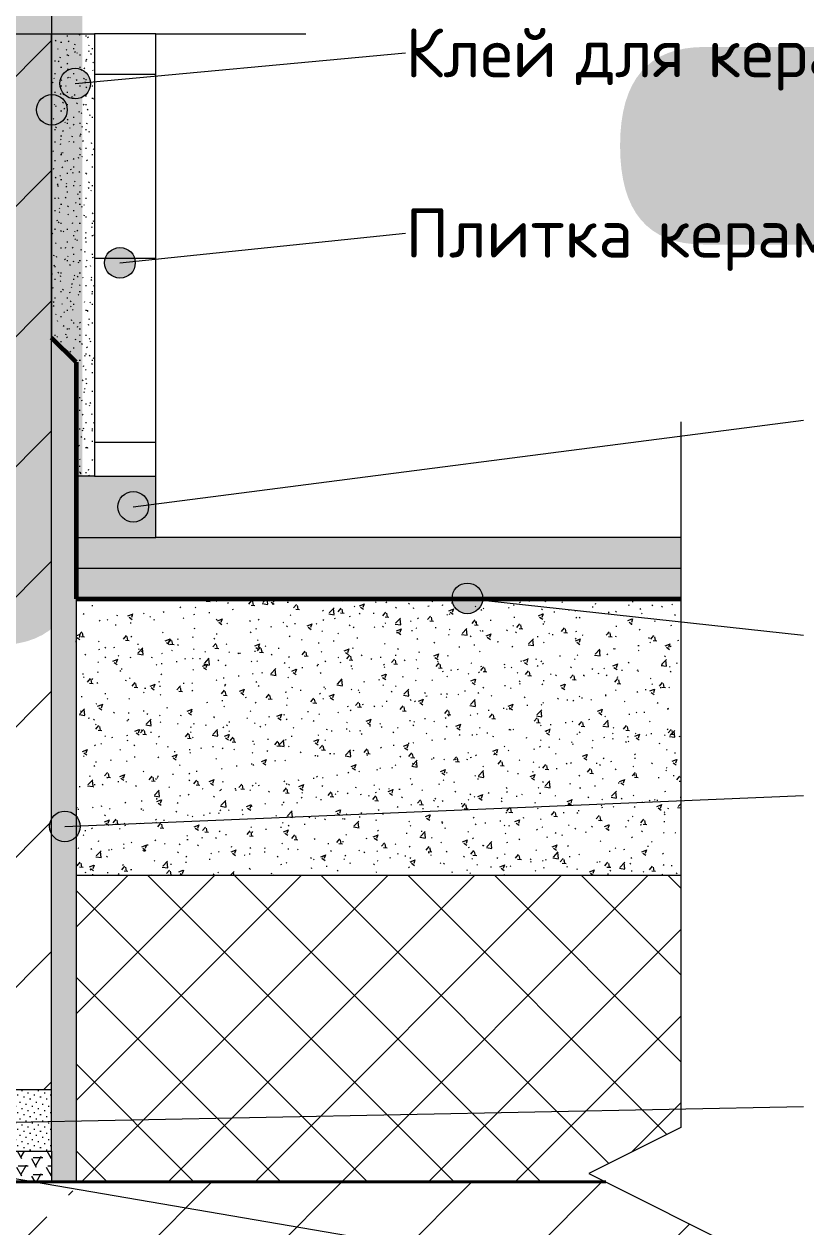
# Model space of a CAD drawing. Header units: millimetres. Extents: x -68946 to 288321, y -402657 to 324925.
# Drawn here: x 277281.7 to 277409.3, y 266115.3 to 266311.4 of the extents above; entities that cross this region are included whole.
import ezdxf

# ---------------------------------------------------------------- set-up
doc = ezdxf.new("R2010")
doc.units = ezdxf.units.MM
doc.layers.get('Defpoints').update_dxf_attribs({"color": 250})
for name, color, linetype, lineweight in [('A-____-____-DIMS', 250, 'Continuous', 9), ('A-DETL-____-OTLN', 250, 'Continuous', 5), ('A-DETL-GENF-OTLN', 250, 'Continuous', 5), ('G-____-____-TEXT', 250, 'Continuous', 9)]:
    doc.layers.add(name, color=color, linetype=linetype, lineweight=lineweight)
doc.styles.add('ISOCPEUR_5', font='isocpeur.ttf', dxfattribs={"height": 8})
doc.styles.get("Standard").update_dxf_attribs({"font": 'ГОСТ тип А.ttf'})
doc.dimstyles.new('А3', dxfattribs={"dimtxt": 333, "dimasz": 222, "dimexe": 222, "dimexo": 111, "dimgap": 111, "dimtad": 1, "dimtoh": 1, "dimdec": 0, "dimrnd": 0.0015, "dimzin": 0, "dimdsep": 46, "dimtxsty": 'Standard', "dimblk": 'OBLIQUE', "dimcen": 0, "dimclrd": 7, "dimclre": 7, "dimclrt": 7, "dimadec": 0, "dimazin": 0, "dimtfac": 1, "dimtdec": 0, "dimtofl": 0, "dimtmove": 0, "dimatfit": 3, "dimfxl": 1, "dimtolj": 1, "dimtzin": 0, "dimarcsym": 0})
pattern_1 = [(0, (274455.008, 263259.632), (0, 19.05), [0.16764, -18.882]), (0, (274455.345, 263261.316), (0, 19.05), [0.16764, -18.882]), (0, (274454.67, 263260.643), (0, 19.05), [0.16764, -18.882]), (0, (274453.998, 263259.97), (0, 19.05), [0.16764, -18.882]), (0, (274455.008, 263262.327), (0, 19.05), [0.16764, -18.882]), (0, (274454.334, 263261.653), (0, 19.05), [0.16764, -18.882]), (0, (274453.66, 263260.98), (0, 19.05), [0.16764, -18.882]), (0, (274452.987, 263260.306), (0, 19.05), [0.16764, -18.882]), (0, (274452.314, 263259.632), (0, 19.05), [0.16764, -18.882]), (0, (274455.345, 263264.01), (0, 19.05), [0.16764, -18.882]), (0, (274454.67, 263263.337), (0, 19.05), [0.16764, -18.882]), (0, (274453.998, 263262.663), (0, 19.05), [0.16764, -18.882]), (0, (274453.324, 263261.99), (0, 19.05), [0.16764, -18.882]), (0, (274452.65, 263261.316), (0, 19.05), [0.16764, -18.882]), (0, (274451.977, 263260.643), (0, 19.05), [0.16764, -18.882]), (0, (274451.303, 263259.97), (0, 19.05), [0.16764, -18.882]), (0, (274455.008, 263265.021), (0, 19.05), [0.16764, -18.882]), (0, (274454.334, 263264.347), (0, 19.05), [0.16764, -18.882]), (0, (274453.66, 263263.674), (0, 19.05), [0.16764, -18.882]), (0, (274452.987, 263263), (0, 19.05), [0.16764, -18.882]), (0, (274452.314, 263262.327), (0, 19.05), [0.16764, -18.882]), (0, (274451.64, 263261.653), (0, 19.05), [0.16764, -18.882]), (0, (274450.967, 263260.98), (0, 19.05), [0.16764, -18.882]), (0, (274450.293, 263260.306), (0, 19.05), [0.16764, -18.882]), (0, (274449.62, 263259.632), (0, 19.05), [0.16764, -18.882]), (0, (274455.345, 263266.704), (0, 19.05), [0.16764, -18.882]), (0, (274454.67, 263266.031), (0, 19.05), [0.16764, -18.882]), (0, (274453.998, 263265.357), (0, 19.05), [0.16764, -18.882]), (0, (274453.324, 263264.684), (0, 19.05), [0.16764, -18.882]), (0, (274452.65, 263264.01), (0, 19.05), [0.16764, -18.882]), (0, (274451.977, 263263.337), (0, 19.05), [0.16764, -18.882]), (0, (274451.303, 263262.663), (0, 19.05), [0.16764, -18.882]), (0, (274450.63, 263261.99), (0, 19.05), [0.16764, -18.882]), (0, (274449.956, 263261.316), (0, 19.05), [0.16764, -18.882]), (0, (274449.283, 263260.643), (0, 19.05), [0.16764, -18.882]), (0, (274448.609, 263259.97), (0, 19.05), [0.16764, -18.882]), (0, (274455.008, 263267.715), (0, 19.05), [0.16764, -18.882]), (0, (274454.334, 263267.041), (0, 19.05), [0.16764, -18.882]), (0, (274453.66, 263266.368), (0, 19.05), [0.16764, -18.882]), (0, (274452.987, 263265.694), (0, 19.05), [0.16764, -18.882]), (0, (274452.314, 263265.021), (0, 19.05), [0.16764, -18.882]), (0, (274451.64, 263264.347), (0, 19.05), [0.16764, -18.882]), (0, (274450.967, 263263.674), (0, 19.05), [0.16764, -18.882]), (0, (274450.293, 263263), (0, 19.05), [0.16764, -18.882]), (0, (274449.62, 263262.327), (0, 19.05), [0.16764, -18.882]), (0, (274448.946, 263261.653), (0, 19.05), [0.16764, -18.882]), (0, (274448.273, 263260.98), (0, 19.05), [0.16764, -18.882]), (0, (274447.599, 263260.306), (0, 19.05), [0.16764, -18.882]), (0, (274446.926, 263259.632), (0, 19.05), [0.16764, -18.882]), (0, (274455.345, 263269.398), (0, 19.05), [0.16764, -18.882]), (0, (274454.67, 263268.725), (0, 19.05), [0.16764, -18.882]), (0, (274453.998, 263268.051), (0, 19.05), [0.16764, -18.882]), (0, (274453.324, 263267.378), (0, 19.05), [0.16764, -18.882]), (0, (274452.65, 263266.704), (0, 19.05), [0.16764, -18.882]), (0, (274451.977, 263266.031), (0, 19.05), [0.16764, -18.882]), (0, (274451.303, 263265.357), (0, 19.05), [0.16764, -18.882]), (0, (274450.63, 263264.684), (0, 19.05), [0.16764, -18.882]), (0, (274449.956, 263264.01), (0, 19.05), [0.16764, -18.882]), (0, (274449.283, 263263.337), (0, 19.05), [0.16764, -18.882]), (0, (274448.609, 263262.663), (0, 19.05), [0.16764, -18.882]), (0, (274447.936, 263261.99), (0, 19.05), [0.16764, -18.882]), (0, (274447.262, 263261.316), (0, 19.05), [0.16764, -18.882]), (0, (274446.589, 263260.643), (0, 19.05), [0.16764, -18.882]), (0, (274445.915, 263259.97), (0, 19.05), [0.16764, -18.882]), (0, (274455.008, 263270.41), (0, 19.05), [0.16764, -18.882]), (0, (274454.334, 263269.735), (0, 19.05), [0.16764, -18.882]), (0, (274453.66, 263269.062), (0, 19.05), [0.16764, -18.882]), (0, (274452.987, 263268.388), (0, 19.05), [0.16764, -18.882]), (0, (274452.314, 263267.715), (0, 19.05), [0.16764, -18.882]), (0, (274451.64, 263267.041), (0, 19.05), [0.16764, -18.882]), (0, (274450.967, 263266.368), (0, 19.05), [0.16764, -18.882]), (0, (274450.293, 263265.694), (0, 19.05), [0.16764, -18.882]), (0, (274449.62, 263265.021), (0, 19.05), [0.16764, -18.882]), (0, (274448.946, 263264.347), (0, 19.05), [0.16764, -18.882]), (0, (274448.273, 263263.674), (0, 19.05), [0.16764, -18.882]), (0, (274447.599, 263263), (0, 19.05), [0.16764, -18.882]), (0, (274446.926, 263262.327), (0, 19.05), [0.16764, -18.882]), (0, (274446.252, 263261.653), (0, 19.05), [0.16764, -18.882]), (0, (274445.579, 263260.98), (0, 19.05), [0.16764, -18.882]), (0, (274444.905, 263260.306), (0, 19.05), [0.16764, -18.882]), (0, (274444.23, 263259.632), (0, 19.05), [0.16764, -18.882]), (0, (274455.345, 263272.093), (0, 19.05), [0.16764, -18.882]), (0, (274454.67, 263271.42), (0, 19.05), [0.16764, -18.882]), (0, (274453.998, 263270.745), (0, 19.05), [0.16764, -18.882]), (0, (274453.324, 263270.072), (0, 19.05), [0.16764, -18.882]), (0, (274452.65, 263269.398), (0, 19.05), [0.16764, -18.882]), (0, (274451.977, 263268.725), (0, 19.05), [0.16764, -18.882]), (0, (274451.303, 263268.051), (0, 19.05), [0.16764, -18.882]), (0, (274450.63, 263267.378), (0, 19.05), [0.16764, -18.882]), (0, (274449.956, 263266.704), (0, 19.05), [0.16764, -18.882]), (0, (274449.283, 263266.031), (0, 19.05), [0.16764, -18.882]), (0, (274448.609, 263265.357), (0, 19.05), [0.16764, -18.882]), (0, (274447.936, 263264.684), (0, 19.05), [0.16764, -18.882]), (0, (274447.262, 263264.01), (0, 19.05), [0.16764, -18.882]), (0, (274446.589, 263263.337), (0, 19.05), [0.16764, -18.882]), (0, (274445.915, 263262.663), (0, 19.05), [0.16764, -18.882]), (0, (274445.242, 263261.99), (0, 19.05), [0.16764, -18.882]), (0, (274444.568, 263261.316), (0, 19.05), [0.16764, -18.882]), (0, (274443.895, 263260.643), (0, 19.05), [0.16764, -18.882]), (0, (274443.22, 263259.97), (0, 19.05), [0.16764, -18.882]), (0, (274455.008, 263273.103), (0, 19.05), [0.16764, -18.882]), (0, (274454.334, 263272.43), (0, 19.05), [0.16764, -18.882]), (0, (274453.66, 263271.756), (0, 19.05), [0.16764, -18.882]), (0, (274452.987, 263271.082), (0, 19.05), [0.16764, -18.882]), (0, (274452.314, 263270.41), (0, 19.05), [0.16764, -18.882]), (0, (274451.64, 263269.735), (0, 19.05), [0.16764, -18.882]), (0, (274450.967, 263269.062), (0, 19.05), [0.16764, -18.882]), (0, (274450.293, 263268.388), (0, 19.05), [0.16764, -18.882]), (0, (274449.62, 263267.715), (0, 19.05), [0.16764, -18.882]), (0, (274448.946, 263267.041), (0, 19.05), [0.16764, -18.882]), (0, (274448.273, 263266.368), (0, 19.05), [0.16764, -18.882]), (0, (274447.599, 263265.694), (0, 19.05), [0.16764, -18.882]), (0, (274446.926, 263265.021), (0, 19.05), [0.16764, -18.882]), (0, (274446.252, 263264.347), (0, 19.05), [0.16764, -18.882]), (0, (274445.579, 263263.674), (0, 19.05), [0.16764, -18.882]), (0, (274444.905, 263263), (0, 19.05), [0.16764, -18.882]), (0, (274444.23, 263262.327), (0, 19.05), [0.16764, -18.882]), (0, (274443.558, 263261.653), (0, 19.05), [0.16764, -18.882]), (0, (274442.884, 263260.98), (0, 19.05), [0.16764, -18.882]), (0, (274442.21, 263260.306), (0, 19.05), [0.16764, -18.882]), (0, (274441.537, 263259.632), (0, 19.05), [0.16764, -18.882]), (0, (274455.345, 263274.787), (0, 19.05), [0.16764, -18.882]), (0, (274454.67, 263274.113), (0, 19.05), [0.16764, -18.882]), (0, (274453.998, 263273.44), (0, 19.05), [0.16764, -18.882]), (0, (274453.324, 263272.766), (0, 19.05), [0.16764, -18.882]), (0, (274452.65, 263272.093), (0, 19.05), [0.16764, -18.882]), (0, (274451.977, 263271.42), (0, 19.05), [0.16764, -18.882]), (0, (274451.303, 263270.745), (0, 19.05), [0.16764, -18.882]), (0, (274450.63, 263270.072), (0, 19.05), [0.16764, -18.882]), (0, (274449.956, 263269.398), (0, 19.05), [0.16764, -18.882]), (0, (274449.283, 263268.725), (0, 19.05), [0.16764, -18.882]), (0, (274448.609, 263268.051), (0, 19.05), [0.16764, -18.882]), (0, (274447.936, 263267.378), (0, 19.05), [0.16764, -18.882]), (0, (274447.262, 263266.704), (0, 19.05), [0.16764, -18.882]), (0, (274446.589, 263266.031), (0, 19.05), [0.16764, -18.882]), (0, (274445.915, 263265.357), (0, 19.05), [0.16764, -18.882]), (0, (274445.242, 263264.684), (0, 19.05), [0.16764, -18.882]), (0, (274444.568, 263264.01), (0, 19.05), [0.16764, -18.882]), (0, (274443.895, 263263.337), (0, 19.05), [0.16764, -18.882]), (0, (274443.22, 263262.663), (0, 19.05), [0.16764, -18.882]), (0, (274442.548, 263261.99), (0, 19.05), [0.16764, -18.882]), (0, (274441.874, 263261.316), (0, 19.05), [0.16764, -18.882]), (0, (274441.2, 263260.643), (0, 19.05), [0.16764, -18.882]), (0, (274440.527, 263259.97), (0, 19.05), [0.16764, -18.882]), (0, (274455.008, 263275.797), (0, 19.05), [0.16764, -18.882]), (0, (274454.334, 263275.123), (0, 19.05), [0.16764, -18.882]), (0, (274453.66, 263274.45), (0, 19.05), [0.16764, -18.882]), (0, (274452.987, 263273.776), (0, 19.05), [0.16764, -18.882]), (0, (274452.314, 263273.103), (0, 19.05), [0.16764, -18.882]), (0, (274451.64, 263272.43), (0, 19.05), [0.16764, -18.882]), (0, (274450.967, 263271.756), (0, 19.05), [0.16764, -18.882]), (0, (274450.293, 263271.082), (0, 19.05), [0.16764, -18.882]), (0, (274449.62, 263270.41), (0, 19.05), [0.16764, -18.882]), (0, (274448.946, 263269.735), (0, 19.05), [0.16764, -18.882]), (0, (274448.273, 263269.062), (0, 19.05), [0.16764, -18.882]), (0, (274447.599, 263268.388), (0, 19.05), [0.16764, -18.882]), (0, (274446.926, 263267.715), (0, 19.05), [0.16764, -18.882]), (0, (274446.252, 263267.041), (0, 19.05), [0.16764, -18.882]), (0, (274445.579, 263266.368), (0, 19.05), [0.16764, -18.882]), (0, (274444.905, 263265.694), (0, 19.05), [0.16764, -18.882]), (0, (274444.23, 263265.021), (0, 19.05), [0.16764, -18.882]), (0, (274443.558, 263264.347), (0, 19.05), [0.16764, -18.882]), (0, (274442.884, 263263.674), (0, 19.05), [0.16764, -18.882]), (0, (274442.21, 263263), (0, 19.05), [0.16764, -18.882]), (0, (274441.537, 263262.327), (0, 19.05), [0.16764, -18.882]), (0, (274440.864, 263261.653), (0, 19.05), [0.16764, -18.882]), (0, (274440.19, 263260.98), (0, 19.05), [0.16764, -18.882]), (0, (274439.517, 263260.306), (0, 19.05), [0.16764, -18.882]), (0, (274438.843, 263259.632), (0, 19.05), [0.16764, -18.882]), (0, (274437.16, 263278.154), (0, 19.05), [0.16764, -18.882]), (0, (274436.486, 263277.481), (0, 19.05), [0.16764, -18.882]), (0, (274438.17, 263277.817), (0, 19.05), [0.16764, -18.882]), (0, (274437.496, 263277.144), (0, 19.05), [0.16764, -18.882]), (0, (274436.822, 263276.47), (0, 19.05), [0.16764, -18.882]), (0, (274439.854, 263278.154), (0, 19.05), [0.16764, -18.882]), (0, (274439.18, 263277.481), (0, 19.05), [0.16764, -18.882]), (0, (274438.507, 263276.807), (0, 19.05), [0.16764, -18.882]), (0, (274437.833, 263276.134), (0, 19.05), [0.16764, -18.882]), (0, (274437.16, 263275.46), (0, 19.05), [0.16764, -18.882]), (0, (274436.486, 263274.787), (0, 19.05), [0.16764, -18.882]), (0, (274440.864, 263277.817), (0, 19.05), [0.16764, -18.882]), (0, (274440.19, 263277.144), (0, 19.05), [0.16764, -18.882]), (0, (274439.517, 263276.47), (0, 19.05), [0.16764, -18.882]), (0, (274438.843, 263275.797), (0, 19.05), [0.16764, -18.882]), (0, (274438.17, 263275.123), (0, 19.05), [0.16764, -18.882]), (0, (274437.496, 263274.45), (0, 19.05), [0.16764, -18.882]), (0, (274436.822, 263273.776), (0, 19.05), [0.16764, -18.882]), (0, (274442.548, 263278.154), (0, 19.05), [0.16764, -18.882]), (0, (274441.874, 263277.481), (0, 19.05), [0.16764, -18.882]), (0, (274441.2, 263276.807), (0, 19.05), [0.16764, -18.882]), (0, (274440.527, 263276.134), (0, 19.05), [0.16764, -18.882]), (0, (274439.854, 263275.46), (0, 19.05), [0.16764, -18.882]), (0, (274439.18, 263274.787), (0, 19.05), [0.16764, -18.882]), (0, (274438.507, 263274.113), (0, 19.05), [0.16764, -18.882]), (0, (274437.833, 263273.44), (0, 19.05), [0.16764, -18.882]), (0, (274437.16, 263272.766), (0, 19.05), [0.16764, -18.882]), (0, (274443.558, 263277.817), (0, 19.05), [0.16764, -18.882]), (0, (274442.884, 263277.144), (0, 19.05), [0.16764, -18.882]), (0, (274442.21, 263276.47), (0, 19.05), [0.16764, -18.882]), (0, (274441.537, 263275.797), (0, 19.05), [0.16764, -18.882]), (0, (274440.864, 263275.123), (0, 19.05), [0.16764, -18.882]), (0, (274440.19, 263274.45), (0, 19.05), [0.16764, -18.882]), (0, (274439.517, 263273.776), (0, 19.05), [0.16764, -18.882]), (0, (274438.843, 263273.103), (0, 19.05), [0.16764, -18.882]), (0, (274438.17, 263272.43), (0, 19.05), [0.16764, -18.882]), (0, (274437.496, 263271.756), (0, 19.05), [0.16764, -18.882]), (0, (274436.822, 263271.082), (0, 19.05), [0.16764, -18.882]), (0, (274445.242, 263278.154), (0, 19.05), [0.16764, -18.882]), (0, (274444.568, 263277.481), (0, 19.05), [0.16764, -18.882]), (0, (274443.895, 263276.807), (0, 19.05), [0.16764, -18.882]), (0, (274443.22, 263276.134), (0, 19.05), [0.16764, -18.882]), (0, (274442.548, 263275.46), (0, 19.05), [0.16764, -18.882]), (0, (274441.874, 263274.787), (0, 19.05), [0.16764, -18.882]), (0, (274441.2, 263274.113), (0, 19.05), [0.16764, -18.882]), (0, (274440.527, 263273.44), (0, 19.05), [0.16764, -18.882]), (0, (274439.854, 263272.766), (0, 19.05), [0.16764, -18.882]), (0, (274439.18, 263272.093), (0, 19.05), [0.16764, -18.882]), (0, (274438.507, 263271.42), (0, 19.05), [0.16764, -18.882]), (0, (274437.833, 263270.745), (0, 19.05), [0.16764, -18.882]), (0, (274437.16, 263270.072), (0, 19.05), [0.16764, -18.882]), (0, (274436.486, 263269.398), (0, 19.05), [0.16764, -18.882]), (0, (274446.252, 263277.817), (0, 19.05), [0.16764, -18.882]), (0, (274445.579, 263277.144), (0, 19.05), [0.16764, -18.882]), (0, (274444.905, 263276.47), (0, 19.05), [0.16764, -18.882]), (0, (274444.23, 263275.797), (0, 19.05), [0.16764, -18.882]), (0, (274443.558, 263275.123), (0, 19.05), [0.16764, -18.882]), (0, (274442.884, 263274.45), (0, 19.05), [0.16764, -18.882]), (0, (274442.21, 263273.776), (0, 19.05), [0.16764, -18.882]), (0, (274441.537, 263273.103), (0, 19.05), [0.16764, -18.882]), (0, (274440.864, 263272.43), (0, 19.05), [0.16764, -18.882]), (0, (274440.19, 263271.756), (0, 19.05), [0.16764, -18.882]), (0, (274439.517, 263271.082), (0, 19.05), [0.16764, -18.882]), (0, (274438.843, 263270.41), (0, 19.05), [0.16764, -18.882]), (0, (274438.17, 263269.735), (0, 19.05), [0.16764, -18.882]), (0, (274437.496, 263269.062), (0, 19.05), [0.16764, -18.882]), (0, (274436.822, 263268.388), (0, 19.05), [0.16764, -18.882]), (0, (274447.936, 263278.154), (0, 19.05), [0.16764, -18.882]), (0, (274447.262, 263277.481), (0, 19.05), [0.16764, -18.882]), (0, (274446.589, 263276.807), (0, 19.05), [0.16764, -18.882]), (0, (274445.915, 263276.134), (0, 19.05), [0.16764, -18.882]), (0, (274445.242, 263275.46), (0, 19.05), [0.16764, -18.882]), (0, (274444.568, 263274.787), (0, 19.05), [0.16764, -18.882]), (0, (274443.895, 263274.113), (0, 19.05), [0.16764, -18.882]), (0, (274443.22, 263273.44), (0, 19.05), [0.16764, -18.882]), (0, (274442.548, 263272.766), (0, 19.05), [0.16764, -18.882]), (0, (274441.874, 263272.093), (0, 19.05), [0.16764, -18.882]), (0, (274441.2, 263271.42), (0, 19.05), [0.16764, -18.882]), (0, (274440.527, 263270.745), (0, 19.05), [0.16764, -18.882]), (0, (274439.854, 263270.072), (0, 19.05), [0.16764, -18.882]), (0, (274439.18, 263269.398), (0, 19.05), [0.16764, -18.882]), (0, (274438.507, 263268.725), (0, 19.05), [0.16764, -18.882]), (0, (274437.833, 263268.051), (0, 19.05), [0.16764, -18.882]), (0, (274437.16, 263267.378), (0, 19.05), [0.16764, -18.882]), (0, (274436.486, 263266.704), (0, 19.05), [0.16764, -18.882]), (0, (274448.946, 263277.817), (0, 19.05), [0.16764, -18.882]), (0, (274448.273, 263277.144), (0, 19.05), [0.16764, -18.882]), (0, (274447.599, 263276.47), (0, 19.05), [0.16764, -18.882]), (0, (274446.926, 263275.797), (0, 19.05), [0.16764, -18.882]), (0, (274446.252, 263275.123), (0, 19.05), [0.16764, -18.882]), (0, (274445.579, 263274.45), (0, 19.05), [0.16764, -18.882]), (0, (274444.905, 263273.776), (0, 19.05), [0.16764, -18.882]), (0, (274444.23, 263273.103), (0, 19.05), [0.16764, -18.882]), (0, (274443.558, 263272.43), (0, 19.05), [0.16764, -18.882]), (0, (274442.884, 263271.756), (0, 19.05), [0.16764, -18.882]), (0, (274442.21, 263271.082), (0, 19.05), [0.16764, -18.882]), (0, (274441.537, 263270.41), (0, 19.05), [0.16764, -18.882]), (0, (274440.864, 263269.735), (0, 19.05), [0.16764, -18.882]), (0, (274440.19, 263269.062), (0, 19.05), [0.16764, -18.882]), (0, (274439.517, 263268.388), (0, 19.05), [0.16764, -18.882]), (0, (274438.843, 263267.715), (0, 19.05), [0.16764, -18.882]), (0, (274438.17, 263267.041), (0, 19.05), [0.16764, -18.882]), (0, (274437.496, 263266.368), (0, 19.05), [0.16764, -18.882]), (0, (274436.822, 263265.694), (0, 19.05), [0.16764, -18.882]), (0, (274450.63, 263278.154), (0, 19.05), [0.16764, -18.882]), (0, (274449.956, 263277.481), (0, 19.05), [0.16764, -18.882]), (0, (274449.283, 263276.807), (0, 19.05), [0.16764, -18.882]), (0, (274448.609, 263276.134), (0, 19.05), [0.16764, -18.882]), (0, (274447.936, 263275.46), (0, 19.05), [0.16764, -18.882]), (0, (274447.262, 263274.787), (0, 19.05), [0.16764, -18.882]), (0, (274446.589, 263274.113), (0, 19.05), [0.16764, -18.882]), (0, (274445.915, 263273.44), (0, 19.05), [0.16764, -18.882]), (0, (274445.242, 263272.766), (0, 19.05), [0.16764, -18.882]), (0, (274444.568, 263272.093), (0, 19.05), [0.16764, -18.882]), (0, (274443.895, 263271.42), (0, 19.05), [0.16764, -18.882]), (0, (274443.22, 263270.745), (0, 19.05), [0.16764, -18.882]), (0, (274442.548, 263270.072), (0, 19.05), [0.16764, -18.882]), (0, (274441.874, 263269.398), (0, 19.05), [0.16764, -18.882]), (0, (274441.2, 263268.725), (0, 19.05), [0.16764, -18.882]), (0, (274440.527, 263268.051), (0, 19.05), [0.16764, -18.882]), (0, (274439.854, 263267.378), (0, 19.05), [0.16764, -18.882]), (0, (274439.18, 263266.704), (0, 19.05), [0.16764, -18.882]), (0, (274438.507, 263266.031), (0, 19.05), [0.16764, -18.882]), (0, (274437.833, 263265.357), (0, 19.05), [0.16764, -18.882]), (0, (274437.16, 263264.684), (0, 19.05), [0.16764, -18.882]), (0, (274436.486, 263264.01), (0, 19.05), [0.16764, -18.882]), (0, (274451.64, 263277.817), (0, 19.05), [0.16764, -18.882]), (0, (274450.967, 263277.144), (0, 19.05), [0.16764, -18.882]), (0, (274450.293, 263276.47), (0, 19.05), [0.16764, -18.882]), (0, (274449.62, 263275.797), (0, 19.05), [0.16764, -18.882]), (0, (274448.946, 263275.123), (0, 19.05), [0.16764, -18.882]), (0, (274448.273, 263274.45), (0, 19.05), [0.16764, -18.882]), (0, (274447.599, 263273.776), (0, 19.05), [0.16764, -18.882]), (0, (274446.926, 263273.103), (0, 19.05), [0.16764, -18.882]), (0, (274446.252, 263272.43), (0, 19.05), [0.16764, -18.882]), (0, (274445.579, 263271.756), (0, 19.05), [0.16764, -18.882]), (0, (274444.905, 263271.082), (0, 19.05), [0.16764, -18.882]), (0, (274444.23, 263270.41), (0, 19.05), [0.16764, -18.882]), (0, (274443.558, 263269.735), (0, 19.05), [0.16764, -18.882]), (0, (274442.884, 263269.062), (0, 19.05), [0.16764, -18.882]), (0, (274442.21, 263268.388), (0, 19.05), [0.16764, -18.882]), (0, (274441.537, 263267.715), (0, 19.05), [0.16764, -18.882]), (0, (274440.864, 263267.041), (0, 19.05), [0.16764, -18.882]), (0, (274440.19, 263266.368), (0, 19.05), [0.16764, -18.882]), (0, (274439.517, 263265.694), (0, 19.05), [0.16764, -18.882]), (0, (274438.843, 263265.021), (0, 19.05), [0.16764, -18.882]), (0, (274438.17, 263264.347), (0, 19.05), [0.16764, -18.882]), (0, (274437.496, 263263.674), (0, 19.05), [0.16764, -18.882]), (0, (274436.822, 263263), (0, 19.05), [0.16764, -18.882]), (0, (274453.324, 263278.154), (0, 19.05), [0.16764, -18.882]), (0, (274452.65, 263277.481), (0, 19.05), [0.16764, -18.882]), (0, (274451.977, 263276.807), (0, 19.05), [0.16764, -18.882]), (0, (274451.303, 263276.134), (0, 19.05), [0.16764, -18.882]), (0, (274450.63, 263275.46), (0, 19.05), [0.16764, -18.882]), (0, (274449.956, 263274.787), (0, 19.05), [0.16764, -18.882]), (0, (274449.283, 263274.113), (0, 19.05), [0.16764, -18.882]), (0, (274448.609, 263273.44), (0, 19.05), [0.16764, -18.882]), (0, (274447.936, 263272.766), (0, 19.05), [0.16764, -18.882]), (0, (274447.262, 263272.093), (0, 19.05), [0.16764, -18.882]), (0, (274446.589, 263271.42), (0, 19.05), [0.16764, -18.882]), (0, (274445.915, 263270.745), (0, 19.05), [0.16764, -18.882]), (0, (274445.242, 263270.072), (0, 19.05), [0.16764, -18.882]), (0, (274444.568, 263269.398), (0, 19.05), [0.16764, -18.882]), (0, (274443.895, 263268.725), (0, 19.05), [0.16764, -18.882]), (0, (274443.22, 263268.051), (0, 19.05), [0.16764, -18.882]), (0, (274442.548, 263267.378), (0, 19.05), [0.16764, -18.882]), (0, (274441.874, 263266.704), (0, 19.05), [0.16764, -18.882]), (0, (274441.2, 263266.031), (0, 19.05), [0.16764, -18.882]), (0, (274440.527, 263265.357), (0, 19.05), [0.16764, -18.882]), (0, (274439.854, 263264.684), (0, 19.05), [0.16764, -18.882]), (0, (274439.18, 263264.01), (0, 19.05), [0.16764, -18.882]), (0, (274438.507, 263263.337), (0, 19.05), [0.16764, -18.882]), (0, (274437.833, 263262.663), (0, 19.05), [0.16764, -18.882]), (0, (274437.16, 263261.99), (0, 19.05), [0.16764, -18.882]), (0, (274436.486, 263261.316), (0, 19.05), [0.16764, -18.882]), (0, (274454.334, 263277.817), (0, 19.05), [0.16764, -18.882]), (0, (274453.66, 263277.144), (0, 19.05), [0.16764, -18.882]), (0, (274452.987, 263276.47), (0, 19.05), [0.16764, -18.882]), (0, (274452.314, 263275.797), (0, 19.05), [0.16764, -18.882]), (0, (274451.64, 263275.123), (0, 19.05), [0.16764, -18.882]), (0, (274450.967, 263274.45), (0, 19.05), [0.16764, -18.882]), (0, (274450.293, 263273.776), (0, 19.05), [0.16764, -18.882]), (0, (274449.62, 263273.103), (0, 19.05), [0.16764, -18.882]), (0, (274448.946, 263272.43), (0, 19.05), [0.16764, -18.882]), (0, (274448.273, 263271.756), (0, 19.05), [0.16764, -18.882]), (0, (274447.599, 263271.082), (0, 19.05), [0.16764, -18.882]), (0, (274446.926, 263270.41), (0, 19.05), [0.16764, -18.882]), (0, (274446.252, 263269.735), (0, 19.05), [0.16764, -18.882]), (0, (274445.579, 263269.062), (0, 19.05), [0.16764, -18.882]), (0, (274444.905, 263268.388), (0, 19.05), [0.16764, -18.882]), (0, (274444.23, 263267.715), (0, 19.05), [0.16764, -18.882]), (0, (274443.558, 263267.041), (0, 19.05), [0.16764, -18.882]), (0, (274442.884, 263266.368), (0, 19.05), [0.16764, -18.882]), (0, (274442.21, 263265.694), (0, 19.05), [0.16764, -18.882]), (0, (274441.537, 263265.021), (0, 19.05), [0.16764, -18.882]), (0, (274440.864, 263264.347), (0, 19.05), [0.16764, -18.882]), (0, (274440.19, 263263.674), (0, 19.05), [0.16764, -18.882]), (0, (274439.517, 263263), (0, 19.05), [0.16764, -18.882]), (0, (274438.843, 263262.327), (0, 19.05), [0.16764, -18.882]), (0, (274438.17, 263261.653), (0, 19.05), [0.16764, -18.882]), (0, (274437.496, 263260.98), (0, 19.05), [0.16764, -18.882]), (0, (274436.822, 263260.306), (0, 19.05), [0.16764, -18.882]), (0, (274455.345, 263277.481), (0, 19.05), [0.16764, -18.882]), (0, (274454.67, 263276.807), (0, 19.05), [0.16764, -18.882]), (0, (274453.998, 263276.134), (0, 19.05), [0.16764, -18.882]), (0, (274453.324, 263275.46), (0, 19.05), [0.16764, -18.882]), (0, (274452.65, 263274.787), (0, 19.05), [0.16764, -18.882]), (0, (274451.977, 263274.113), (0, 19.05), [0.16764, -18.882]), (0, (274451.303, 263273.44), (0, 19.05), [0.16764, -18.882]), (0, (274450.63, 263272.766), (0, 19.05), [0.16764, -18.882]), (0, (274449.956, 263272.093), (0, 19.05), [0.16764, -18.882]), (0, (274449.283, 263271.42), (0, 19.05), [0.16764, -18.882]), (0, (274448.609, 263270.745), (0, 19.05), [0.16764, -18.882]), (0, (274447.936, 263270.072), (0, 19.05), [0.16764, -18.882]), (0, (274447.262, 263269.398), (0, 19.05), [0.16764, -18.882]), (0, (274446.589, 263268.725), (0, 19.05), [0.16764, -18.882]), (0, (274445.915, 263268.051), (0, 19.05), [0.16764, -18.882]), (0, (274445.242, 263267.378), (0, 19.05), [0.16764, -18.882]), (0, (274444.568, 263266.704), (0, 19.05), [0.16764, -18.882]), (0, (274443.895, 263266.031), (0, 19.05), [0.16764, -18.882]), (0, (274443.22, 263265.357), (0, 19.05), [0.16764, -18.882]), (0, (274442.548, 263264.684), (0, 19.05), [0.16764, -18.882]), (0, (274441.874, 263264.01), (0, 19.05), [0.16764, -18.882]), (0, (274441.2, 263263.337), (0, 19.05), [0.16764, -18.882]), (0, (274440.527, 263262.663), (0, 19.05), [0.16764, -18.882]), (0, (274439.854, 263261.99), (0, 19.05), [0.16764, -18.882]), (0, (274439.18, 263261.316), (0, 19.05), [0.16764, -18.882]), (0, (274438.507, 263260.643), (0, 19.05), [0.16764, -18.882]), (0, (274437.833, 263259.97), (0, 19.05), [0.16764, -18.882])]

# ---------------------------------------------------------------- blocks, each defined once
blk = doc.blocks.new('DET_L_Линия разрыва - М5-25041684-АР2_Узлы крепления ПГП')
at = {"layer": 'A-DETL-GENF-OTLN', "lineweight": 9}
for p, q in [((122.5, -15), (137.5, 15)), ((0, 0), (115, 0)), ((115, 0), (122.5, -15))]:
    blk.add_line(p, q, dxfattribs=at)
blk = doc.blocks.new('DET_L_Линия разрыва - М5-25041685-АР2_Узлы крепления ПГП')
at = {"layer": 'A-DETL-GENF-OTLN', "lineweight": 9}
for p, q in [((75, -15), (90, 15)), ((90, 15), (97.5, 0)), ((0, 0), (67.5, 0)), ((67.5, 0), (75, -15)), ((97.5, 0), (130.53, 0)), ((140.53, 0), (165, 0))]:
    blk.add_line(p, q, dxfattribs=at)
blk = doc.blocks.new('_Oblique')
at = {"color": 0, "linetype": 'ByBlock', "lineweight": -2}
blk.add_line((-0.5, -0.5), (0.5, 0.5), dxfattribs=at)
blk = doc.blocks.new('DIMBLOCK443-АР2_Узлы крепления ПГП')
at = {"layer": 'A-____-____-DIMS', "color": 7, "lineweight": -2, "transparency": 16777216}
for p, q in [((277206.22, 266408.74), (277206.22, 266570.71)), ((277286.22, 266437.79), (277286.22, 266570.71)), ((277206.22, 266348.71), (276984.22, 266348.71)), ((277286.22, 266348.71), (278951.22, 266348.71))]:
    blk.add_line(p, q, dxfattribs=at)
at = {"layer": 'Defpoints', "color": 0, "transparency": 16777216}
for p in [(277286.22, 266348.71), (277286.22, 266326.79), (277206.22, 266297.74)]:
    blk.add_point(p, dxfattribs=at)
at = {"layer": 'A-____-____-DIMS', "color": 7, "lineweight": -2, "transparency": 16777216, "xscale": 222, "yscale": 222, "zscale": 222}
blk.add_blockref('_Oblique', (277206.22, 266348.71), dxfattribs=at)
at = {"layer": 'A-____-____-DIMS', "color": 7, "lineweight": -2, "transparency": 16777216, "xscale": 222, "yscale": 222, "zscale": 222, "rotation": 180}
blk.add_blockref('_Oblique', (277286.22, 266348.71), dxfattribs=at)
at = {"layer": 'A-____-____-DIMS', "color": 7, "transparency": 16777216, "insert": (278340.72, 266626.21), "char_height": 333, "width": 0.1409, "attachment_point": 5}
blk.add_mtext('\\A1;t=100', dxfattribs=at)
blk = doc.blocks.new('DIMBLOCK451-АР2_Узлы крепления ПГП')
at = {"layer": 'A-____-____-DIMS', "color": 7, "lineweight": -2, "transparency": 16777216}
for p, q in [((276499.13, 266099.92), (276499.13, 265877.16)), ((276499.13, 266099.16), (276277.13, 266099.16)), ((276579.13, 266099.16), (278244.13, 266099.16)), ((276579.13, 266082.79), (276579.13, 265877.16))]:
    blk.add_line(p, q, dxfattribs=at)
at = {"layer": 'Defpoints', "color": 0, "transparency": 16777216}
for p in [(276499.13, 266210.92), (276579.13, 266193.79), (276579.13, 266099.16)]:
    blk.add_point(p, dxfattribs=at)
at = {"layer": 'A-____-____-DIMS', "color": 7, "lineweight": -2, "transparency": 16777216, "xscale": 222, "yscale": 222, "zscale": 222}
blk.add_blockref('_Oblique', (276499.13, 266099.16), dxfattribs=at)
at = {"layer": 'A-____-____-DIMS', "color": 7, "lineweight": -2, "transparency": 16777216, "xscale": 222, "yscale": 222, "zscale": 222, "rotation": 180}
blk.add_blockref('_Oblique', (276579.13, 266099.16), dxfattribs=at)
at = {"layer": 'A-____-____-DIMS', "color": 7, "transparency": 16777216, "insert": (277633.63, 266376.66), "char_height": 333, "width": 0.1409, "attachment_point": 5}
blk.add_mtext('\\A1;t=100', dxfattribs=at)
blk = doc.blocks.new('DIMBLOCK453-АР2_Узлы крепления ПГП')
at = {"layer": 'A-____-____-DIMS', "color": 7, "lineweight": -2, "transparency": 16777216}
for p, q in [((277061.89, 266227.67), (277061.89, 266671.67)), ((277061.89, 266671.67), (280935.79, 266671.67)), ((276994.27, 266227.67), (276839.89, 266227.67)), ((276994.27, 266122.67), (276839.89, 266122.67)), ((277061.89, 266122.67), (277061.89, 265900.67))]:
    blk.add_line(p, q, dxfattribs=at)
at = {"layer": 'Defpoints', "color": 0, "transparency": 16777216}
for p in [(277061.89, 266227.67), (277105.27, 266227.67), (277105.27, 266122.67)]:
    blk.add_point(p, dxfattribs=at)
at = {"layer": 'A-____-____-DIMS', "color": 7, "lineweight": -2, "transparency": 16777216, "xscale": 222, "yscale": 222, "zscale": 222}
for p, rotation in [((277061.89, 266227.67), 270), ((277061.89, 266122.67), 90)]:
    blk.add_blockref('_Oblique', p, dxfattribs=dict(at, rotation=rotation))
at = {"layer": 'A-____-____-DIMS', "color": 7, "transparency": 16777216, "insert": (279054.34, 266999.12), "char_height": 333, "width": 0.4966, "attachment_point": 5}
blk.add_mtext('\\A1;Конструкция пола', dxfattribs=at)
blk = doc.blocks.new('DIMBLOCK454-АР2_Узлы крепления ПГП')
at = {"layer": 'A-____-____-DIMS', "color": 7, "lineweight": -2, "transparency": 16777216}
for p, q in [((278044.33, 266324.38), (278044.33, 266536.67)), ((278049.33, 266324.38), (278049.33, 266536.67)), ((278044.33, 266314.67), (277211.83, 266314.67)), ((278049.33, 266314.67), (278271.33, 266314.67))]:
    blk.add_line(p, q, dxfattribs=at)
at = {"layer": 'Defpoints', "color": 0, "transparency": 16777216}
for p in [(278049.33, 266314.67), (278044.33, 266213.38), (278049.33, 266213.38)]:
    blk.add_point(p, dxfattribs=at)
at = {"layer": 'A-____-____-DIMS', "color": 7, "lineweight": -2, "transparency": 16777216, "xscale": 222, "yscale": 222, "zscale": 222}
blk.add_blockref('_Oblique', (278044.33, 266314.67), dxfattribs=at)
at = {"layer": 'A-____-____-DIMS', "color": 7, "lineweight": -2, "transparency": 16777216, "xscale": 222, "yscale": 222, "zscale": 222, "rotation": 180}
blk.add_blockref('_Oblique', (278049.33, 266314.67), dxfattribs=at)
at = {"layer": 'A-____-____-DIMS', "color": 7, "transparency": 16777216, "insert": (277322.83, 266869.67), "char_height": 333, "width": 0.031, "attachment_point": 1, "line_spacing_factor": 1.022761}
blk.add_mtext('\\A1;5', dxfattribs=at)
blk = doc.blocks.new('DIMBLOCK471-АР2_Узлы крепления ПГП')
at = {"layer": 'A-____-____-DIMS', "color": 7, "lineweight": -2, "transparency": 16777216}
for p, q in [((276761.6, 266237.67), (276761.6, 266681.67)), ((276761.6, 266681.67), (276983.6, 266681.67)), ((277192.22, 266237.67), (276539.6, 266237.67)), ((277220.11, 266227.67), (276539.6, 266227.67)), ((276761.6, 266227.67), (276761.6, 266005.67))]:
    blk.add_line(p, q, dxfattribs=at)
at = {"layer": 'Defpoints', "color": 0, "transparency": 16777216}
for p in [(277303.22, 266237.67), (276761.6, 266227.67), (277331.11, 266227.67)]:
    blk.add_point(p, dxfattribs=at)
at = {"layer": 'A-____-____-DIMS', "color": 7, "lineweight": -2, "transparency": 16777216, "xscale": 222, "yscale": 222, "zscale": 222}
for p, rotation in [((276761.6, 266237.67), 270), ((276761.6, 266227.67), 90)]:
    blk.add_blockref('_Oblique', p, dxfattribs=dict(at, rotation=rotation))
at = {"layer": 'A-____-____-DIMS', "color": 7, "transparency": 16777216, "insert": (277094.6, 266515.17), "char_height": 333, "width": 0.0528, "attachment_point": 1, "rotation": 90, "line_spacing_factor": 1.022761}
blk.add_mtext('\\A1;10', dxfattribs=at)

msp = doc.modelspace()

# ---------------------------------------------------------------- hatches: boundary and pattern name
at = {"layer": 'A-DETL-GENF-OTLN', "lineweight": 9}
h = msp.add_hatch(dxfattribs=at)
h.set_pattern_fill('FP_38', color=170, style=0, pattern_type=2)
h.set_pattern_definition([(45, (274436.486, 263183.188), (-10.6066, 10.6066), [])])
h.paths.add_polyline_path([(277206.2186, 266137.6667), (277286.2186, 266137.6667), (277286.2186, 266309.7481), (277260.1933, 266309.7481), (277252.6933, 266324.7481), (277237.6933, 266294.7481), (277230.1933, 266309.7481), (277206.2186, 266309.7481), (277206.2186, 266256.2506)])
at = {"layer": 'A-DETL-GENF-OTLN'}
h = msp.add_hatch(dxfattribs=at)
h.set_pattern_fill('FP_39', color=130, style=0, pattern_type=2)
h.set_pattern_definition([(0, (274436.4856, 263183.1883), (4.064, 1.016), [0.16764, -2.88, 0.16764, -2.88, -16.256]), (0, (274436.4856, 263183.1883), (4.064, 1.016), [-6.096, 0.16764, -5.928, 0.16764, -2.88, -7.112]), (0, (274436.4856, 263183.1883), (4.064, 1.016), [-15.24, 0.16764, -1.864, 0.16764, -4.912]), (120, (274438.0096, 263183.6963), (-2.9118818, 3.01152724), [0.16764, -2.88, 0.16764, -2.88, -16.256]), (120, (274438.0096, 263183.6963), (-2.9118818, 3.01152724), [-6.096, 0.16764, -5.928, 0.16764, -2.88, -7.112]), (120, (274438.0096, 263183.6963), (-2.9118818, 3.01152724), [-15.24, 0.16764, -1.864, 0.16764, -4.912]), (240, (274438.5176, 263185.7283), (-1.1521182, -4.02752724), [0.16764, -2.88, 0.16764, -2.88, -16.256]), (240, (274438.5176, 263185.7283), (-1.1521182, -4.02752724), [-6.096, 0.16764, -5.928, 0.16764, -2.88, -7.112]), (240, (274438.5176, 263185.7283), (-1.1521182, -4.02752724), [-15.24, 0.16764, -1.864, 0.16764, -4.912])])
h.paths.add_polyline_path([(277293.2186, 266237.6667), (277293.2186, 266309.7481), (277286.2186, 266309.7481), (277286.2186, 266260.2506), (277290.2186, 266256.2506), (277290.2186, 266237.6667)])
at = {"layer": 'A-DETL-GENF-OTLN', "lineweight": 9}
h = msp.add_hatch(dxfattribs=at)
h.set_pattern_fill('FP_44', color=170, style=0, pattern_type=2)
h.set_pattern_definition([(0, (274436.486, 263183.188), (0, 30), []), (90, (274436.486, 263183.188), (-30, 2e-15), [])])
h.paths.add_polyline_path([(277293.2186, 266237.6667), (277303.2186, 266237.6667), (277303.2186, 266309.7481), (277293.2186, 266309.7481), (277293.2186, 266246.5543)])
h = msp.add_hatch(dxfattribs=at)
h.set_pattern_fill('FP_35', color=170, style=0, pattern_type=2)
h.set_pattern_definition(pattern_1)
h.paths.add_polyline_path([(277290.2186, 266122.6667), (277290.2186, 266256.2506), (277286.2186, 266260.2506), (277286.2186, 266122.6667)])
for color, points in [(253, [(277303.2186, 266227.6667), (277303.2186, 266237.6667), (277290.2186, 266237.6667), (277290.2186, 266227.6667), (277294.8329, 266227.6667)]), (255, [(277295.6401, 266222.6667), (277388.8406, 266222.6667), (277388.8406, 266227.6667), (277290.2186, 266227.6667), (277290.2186, 266222.6667), (277293.2186, 266222.6667)]), (255, [(277388.8406, 266217.6667), (277388.8406, 266222.6667), (277290.2186, 266222.6667), (277290.2186, 266217.6667), (277296.4472, 266217.6667)])]:
    msp.add_hatch(color=color, dxfattribs=at).paths.add_polyline_path(points)
h = msp.add_hatch(dxfattribs=at)
h.set_pattern_fill('FP_41', color=170, style=0, pattern_type=2)
h.set_pattern_definition([(50, (274436.4856, 263183.1883), (7.287275, -0.637261), [0.762, -8.382]), (355, (274436.4856, 263183.188), (-1.409327, 7.641911), [0.6096, -6.706]), (100.451, (274437.093, 263183.135), (5.877948, 7.004428), [0.6476, -7.124]), (46.184, (274436.486, 263185.22), (10.843061, -1.681252), [1.143, -12.573]), (96.636, (274437.389, 263185.08), (9.495948, 9.896668), [0.9714, -10.685]), (351.184, (274436.486, 263185.22), (9.495953, 9.896555), [0.9144, -10.058]), (21, (274437.5016, 263184.7123), (6.064644, -4.090302), [0.762, -8.382]), (326, (274437.5016, 263184.712), (2.472247, 7.367021), [0.6096, -6.706]), (71.451, (274438.0066, 263184.371), (8.536783, 3.276526), [0.6476, -7.124]), (37.5, (274436.4856, 263183.1883), (0.1236133, 3.3821639), [0.16764, -6.457, 0.16764, -6.64, -6.731]), (37.5, (274436.4856, 263183.1883), (0.1236133, 3.3821639), [-13.432, 0.16764, -6.563]), (7.5, (274436.4856, 263183.1883), (2.6728276, 4.0071558), [0.16764, -3.713, 0.16764, -6.304, -2.565]), (7.5, (274436.4856, 263183.1883), (2.6728276, 4.0071558), [-10.353, 0.16764, -2.398]), (327.5, (274434.2196, 263183.1883), (5.4234019, -0.2288281), [0.16764, -2.372, 0.16764, -7.757, -10.516]), (327.5, (274434.2196, 263183.1883), (5.4234019, -0.2288281), [-10.465, 0.16764, -10.348]), (317.5, (274433.2036, 263183.1883), (5.924998, 1.0174316), [0.16764, -3.134, 0.16764, -5.095, -7.468]), (317.5, (274433.2036, 263183.1883), (5.924998, 1.0174316), [-8.565, 0.16764, -7.3])])
h.paths.add_polyline_path([(277293.2186, 266172.6667), (277388.8406, 266172.6667), (277388.8406, 266217.6667), (277290.2186, 266217.6667), (277290.2186, 266172.6667)])
at = {"layer": 'A-DETL-GENF-OTLN'}
h = msp.add_hatch(dxfattribs=at)
h.set_pattern_fill('FP_37', color=130, style=0, pattern_type=2)
h.set_pattern_definition([(45, (274436.486, 263183.188), (-7.071068, 7.071068), []), (135, (274436.486, 263183.188), (-7.071068, -7.071068), [])])
h.paths.add_polyline_path([(277373.8406, 266122.6667), (277376.6158, 266122.6667), (277373.8406, 266124.0543), (277388.8406, 266131.5543), (277388.8406, 266172.6667), (277290.2186, 266172.6667), (277290.2186, 266122.6667)])
at = {"layer": 'A-DETL-GENF-OTLN', "lineweight": 9}
h = msp.add_hatch(dxfattribs=at)
h.set_pattern_fill('FP_35', color=170, style=0, pattern_type=2)
h.set_pattern_definition(pattern_1)
h.paths.add_polyline_path([(277286.2186, 266127.6667), (277286.2186, 266137.6667), (277206.2186, 266137.6667), (277206.2186, 266127.6667)])
at = {"layer": 'A-DETL-GENF-OTLN'}
h = msp.add_hatch(dxfattribs=at)
h.set_pattern_fill('FP_36', color=130, style=0, pattern_type=2)
h.set_pattern_definition([(0, (274436.4856, 263183.1883), (2.419, 1.397), [1.613, -3.226]), (120, (274436.4856, 263183.1883), (-2.4193375, 1.39641545), [1.613, -3.226]), (60, (274436.4856, 263183.1883), (-0.0003375, 2.79341545), [0, -3.226, 1.613, 0])])
h.paths.add_polyline_path([(277286.2186, 266122.6667), (277286.2186, 266127.6667), (277206.2186, 266127.6667), (277206.2186, 266122.6667)])
at = {"layer": 'A-DETL-GENF-OTLN', "lineweight": 9}
h = msp.add_hatch(dxfattribs=at)
h.set_pattern_fill('FP_40', color=90, style=0, pattern_type=2)
h.set_pattern_definition([(45, (274436.486, 263183.188), (-21.2132, 21.2132), [30, -5, 1, -5]), (45, (274436.486, 263204.388), (-21.2132, 21.2132), [])])
h.paths.add_polyline_path([(277206.2186, 265992.003), (277388.8406, 265992.003), (277388.8406, 266101.5543), (277403.8406, 266109.0543), (277376.6158, 266122.6667), (277089.8719, 266122.6667), (277117.0967, 266109.0543), (277102.0967, 266101.5543), (277102.0967, 265992.003), (277202.2186, 265992.003)])
at = {"layer": 'G-____-____-TEXT'}
h = msp.add_hatch(color=110, dxfattribs=at)
edge = h.paths.add_edge_path()
edge.add_arc((277290.0609, 266301.6669), 2.5, 0, 360)
h = msp.add_hatch(color=110, dxfattribs=at)
edge = h.paths.add_edge_path()
edge.add_arc((277286.2734, 266297.3861), 2.5, 0, 360)
h = msp.add_hatch(color=110, dxfattribs=at)
edge = h.paths.add_edge_path()
edge.add_arc((277297.368, 266272.4502), 2.5, 0, 360)
h = msp.add_hatch(color=110, dxfattribs=at)
edge = h.paths.add_edge_path()
edge.add_arc((277299.5365, 266232.6917), 2.5, 0, 360)
h = msp.add_hatch(color=110, dxfattribs=at)
edge = h.paths.add_edge_path()
edge.add_arc((277354.0269, 266217.7671), 2.5, 0, 360)
h = msp.add_hatch(color=110, dxfattribs=at)
edge = h.paths.add_edge_path()
edge.add_arc((277288.3781, 266180.5988), 2.5, 0, 360)

# ---------------------------------------------------------------- linework, layer by layer
at = {"layer": 'A-DETL-____-OTLN', "lineweight": 9}
for p, q in [((277286.2186, 266309.7481), (277286.2186, 266260.2506)), ((277286.2186, 266127.6667), (277286.2186, 266309.7481)), ((277303.2186, 266309.7481), (277293.2186, 266309.7481)), ((277293.2186, 266309.7481), (277293.2186, 266237.6667)), ((277303.2186, 266237.6667), (277303.2186, 266309.7481)), ((277286.2186, 266137.6667), (277286.2186, 266260.2506)), ((277286.2186, 266260.2506), (277290.2186, 266256.2506)), ((277290.2186, 266256.2506), (277290.2186, 266237.6667)), ((277293.2186, 266237.6667), (277290.2186, 266237.6667)), ((277290.2186, 266237.6667), (277290.2186, 266227.6667)), ((277293.2186, 266237.6667), (277303.2186, 266237.6667)), ((277303.2186, 266227.6667), (277303.2186, 266237.6667)), ((277290.2186, 266227.6667), (277290.2186, 266222.6667)), ((277290.2186, 266227.6667), (277303.2186, 266227.6667)), ((277388.8406, 266227.6667), (277303.2186, 266227.6667)), ((277290.2186, 266222.6667), (277290.2186, 266217.6667)), ((277290.2186, 266222.6667), (277388.8406, 266222.6667)), ((277290.2186, 266217.6667), (277290.2186, 266172.6667)), ((277290.2186, 266217.6667), (277388.8406, 266217.6667)), ((277290.2186, 266172.6667), (277290.2186, 266122.6667)), ((277290.2186, 266172.6667), (277388.8406, 266172.6667)), ((277286.2186, 266137.6667), (277206.2186, 266137.6667)), ((277286.2186, 266127.6667), (277286.2186, 266137.6667)), ((277206.2186, 266127.6667), (277286.2186, 266127.6667)), ((277286.2186, 266127.6667), (277286.2186, 266122.6667))]:
    msp.add_line(p, q, dxfattribs=at)
at = {"layer": 'A-DETL-____-OTLN', "lineweight": 60}
for p, q in [((277290.2186, 266256.2506), (277286.2186, 266260.2506)), ((277290.2186, 266256.2506), (277290.2186, 266217.6667)), ((277290.2186, 266217.6667), (277388.8406, 266217.6667))]:
    msp.add_line(p, q, dxfattribs=at)
at = {"layer": 'A-DETL-____-OTLN', "lineweight": 40}
msp.add_line((277376.6158, 266122.6667), (277089.8719, 266122.6667), dxfattribs=at)
at = {"layer": 'G-____-____-TEXT', "color": 110}
for p, q in [((277286.2734, 266297.3861), (277286.2734, 266368.3308)), ((277290.0609, 266301.6669), (277343.9495, 266306.6929)), ((277297.368, 266272.4502), (277343.9495, 266277.3053)), ((277299.5365, 266232.6917), (277408.865, 266246.7968)), ((277354.0269, 266217.7671), (277408.865, 266211.7968)), ((277288.3781, 266180.5988), (277408.865, 266185.6249)), ((277271.8595, 266132.2601), (277408.865, 266134.971)), ((277271.8595, 266124.6798), (277408.865, 266101.221))]:
    msp.add_line(p, q, dxfattribs=at)
for centre in [(277290.0609, 266301.6669), (277286.2734, 266297.3861), (277297.368, 266272.4502), (277299.5365, 266232.6917), (277354.0269, 266217.7671), (277288.3781, 266180.5988)]:
    msp.add_circle(centre, 2.5, dxfattribs=at)

# ---------------------------------------------------------------- block references
at = {"layer": 'A-DETL-GENF-OTLN', "lineweight": 9}
msp.add_blockref('DET_L_Линия разрыва - М5-25041685-АР2_Узлы крепления ПГП', (277162.6933, 266309.7481), dxfattribs=at)
at = {"layer": 'A-DETL-GENF-OTLN', "lineweight": 9, "rotation": 269.9999999999993}
msp.add_blockref('DET_L_Линия разрыва - М5-25041684-АР2_Узлы крепления ПГП', (277388.8406, 266246.5543), dxfattribs=at)

# ---------------------------------------------------------------- texts
at = {"layer": 'G-____-____-TEXT', "color": 7, "char_height": 8, "attachment_point": 1, "style": 'ISOCPEUR_5'}
for s, insert, width in [('Клей', (277343.9495, 266310.6929), 28.059062), ('керамической', (277393.2282, 266310.6929), 82.172969), ('для', (277371.7308, 266310.6929), 20.443031), ('Плитка', (277343.9495, 266281.3053), 44.092813), ('керамическая', (277384.9599, 266281.3053), 82.974656)]:
    msp.add_mtext(s, dxfattribs=dict(at, insert=insert, width=width))

# ---------------------------------------------------------------- dimensions: what is measured, and where the dimension line sits
at = {"layer": 'A-____-____-DIMS'}
dim = msp.add_linear_dim(base=(277061.8911, 266227.6667), p1=(277105.2728, 266122.6667), p2=(277105.2728, 266227.6667), angle=90, text='Конструкция пола', dimstyle='А3', dxfattribs=at)
dim.commit()
dim.dimension.update_dxf_attribs({"geometry": 'DIMBLOCK453-АР2_Узлы крепления ПГП', "text_midpoint": (279054.3411, 266999.1167)})
dim = msp.add_linear_dim(base=(278049.3292, 266314.6696), p1=(278044.3292, 266213.3753), p2=(278049.3292, 266213.3753), dimstyle='А3', dxfattribs=at)
dim.commit()
dim.dimension.update_dxf_attribs({"geometry": 'DIMBLOCK454-АР2_Узлы крепления ПГП', "text_midpoint": (277406.0792, 266314.6696), "dimtype": 160})
for base, p1, p2, picture, middle in [((277286.2186, 266348.7135), (277206.2186, 266297.7354), (277286.2186, 266326.7885), 'DIMBLOCK443-АР2_Узлы крепления ПГП', (278340.7186, 266626.2135)), ((276579.1306, 266099.1618), (276499.1306, 266210.9153), (276579.1306, 266193.787), 'DIMBLOCK451-АР2_Узлы крепления ПГП', (277633.6306, 266376.6618))]:
    dim = msp.add_linear_dim(base=base, p1=p1, p2=p2, text='t=100', dimstyle='А3', dxfattribs=at)
    dim.commit()
    dim.dimension.update_dxf_attribs({"geometry": picture, "text_midpoint": middle})
dim = msp.add_linear_dim(base=(276761.6043, 266227.6667), p1=(277303.2186, 266237.6667), p2=(277331.1056, 266227.6667), angle=90, dimstyle='А3', dxfattribs=at)
dim.commit()
dim.dimension.update_dxf_attribs({"geometry": 'DIMBLOCK471-АР2_Узлы крепления ПГП', "text_midpoint": (277316.6043, 266681.6667), "dimtype": 160, "text_rotation": 90})

doc.saveas('drawing.dxf')
